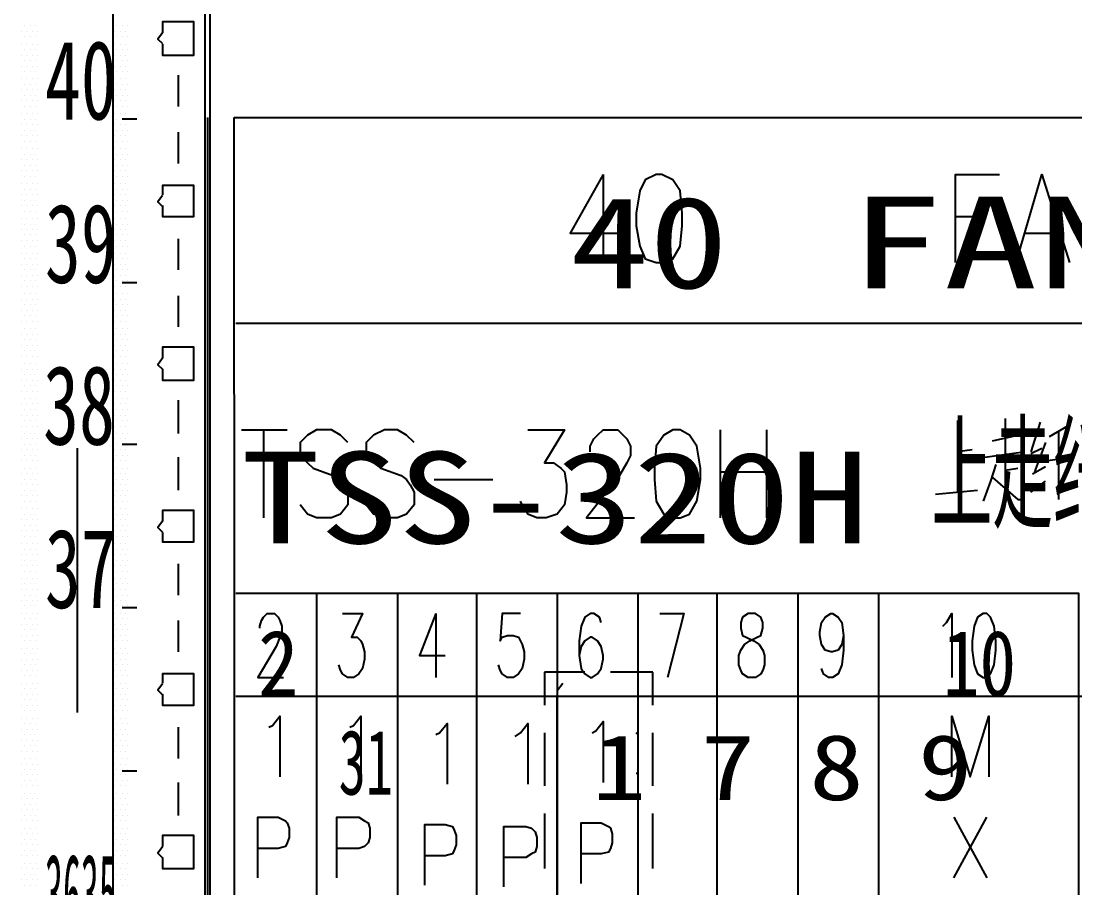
# Model space of a CAD drawing. Header units: metres. Extents: x 17 to 1264, y 17 to 859.
# Drawn here: x 170.5 to 253.1, y 590.2 to 658.2 of the extents above; entities that cross this region are included whole.
import ezdxf

# ---------------------------------------------------------------- set-up
doc = ezdxf.new("R2010")
doc.units = ezdxf.units.M
for name, color, linetype in [('LINES', 7, 'Continuous'), ('POLYLINES', 4, 'Continuous'), ('RECTS', 7, 'Continuous'), ('TEXTS', 3, 'Continuous')]:
    doc.layers.add(name, color=color, linetype=linetype)

msp = doc.modelspace()

# ---------------------------------------------------------------- linework, layer by layer
at = {"layer": 'LINES'}
for p, q in [((185.32, 152.64), (185.32, 755.14)), ((170.49, 657.36), (170.49, 657.36)), ((170.78, 657.79), (170.78, 657.79)), ((170.92, 657.36), (170.92, 657.36)), ((171.21, 657.79), (171.21, 657.79)), ((171.35, 657.36), (171.35, 657.36)), ((171.64, 657.79), (171.64, 657.79)), ((171.79, 657.36), (171.79, 657.36)), ((177.83, 657.36), (177.83, 657.36)), ((177.98, 657.79), (177.98, 657.79)), ((178.27, 657.36), (178.27, 657.36)), ((178.41, 657.79), (178.41, 657.79)), ((178.7, 657.36), (178.7, 657.36)), ((178.84, 657.79), (178.84, 657.79)), ((170.49, 656.35), (170.49, 656.35)), ((170.78, 656.93), (170.78, 656.93)), ((170.92, 656.35), (170.92, 656.35)), ((171.21, 656.93), (171.21, 656.93)), ((171.35, 656.35), (171.35, 656.35)), ((171.64, 656.93), (171.64, 656.93)), ((171.79, 656.35), (171.79, 656.35)), ((177.83, 656.35), (177.83, 656.35)), ((177.98, 656.93), (177.98, 656.93)), ((178.27, 656.35), (178.27, 656.35)), ((178.41, 656.93), (178.41, 656.93)), ((178.7, 656.35), (178.7, 656.35)), ((178.84, 656.93), (178.84, 656.93)), ((170.49, 655.49), (170.49, 655.49)), ((170.78, 655.92), (170.78, 655.92)), ((170.92, 655.49), (170.92, 655.49)), ((171.21, 655.92), (171.21, 655.92)), ((171.35, 655.49), (171.35, 655.49)), ((171.64, 655.92), (171.64, 655.92)), ((171.79, 655.49), (171.79, 655.49)), ((177.83, 655.49), (177.83, 655.49)), ((177.98, 655.92), (177.98, 655.92)), ((178.27, 655.49), (178.27, 655.49)), ((178.41, 655.92), (178.41, 655.92)), ((178.7, 655.49), (178.7, 655.49)), ((178.84, 655.92), (178.84, 655.92)), ((170.78, 655.06), (170.78, 655.06)), ((171.21, 655.06), (171.21, 655.06)), ((171.64, 655.06), (171.64, 655.06)), ((177.98, 655.06), (177.98, 655.06)), ((178.41, 655.06), (178.41, 655.06)), ((178.84, 655.06), (178.84, 655.06)), ((170.49, 654.62), (170.49, 654.62)), ((170.78, 654.19), (170.78, 654.19)), ((170.92, 654.62), (170.92, 654.62)), ((171.21, 654.19), (171.21, 654.19)), ((171.35, 654.62), (171.35, 654.62)), ((171.64, 654.19), (171.64, 654.19)), ((171.79, 654.62), (171.79, 654.62)), ((177.83, 654.62), (177.83, 654.62)), ((177.98, 654.19), (177.98, 654.19)), ((178.27, 654.62), (178.27, 654.62)), ((178.41, 654.19), (178.41, 654.19)), ((178.7, 654.62), (178.7, 654.62)), ((178.84, 654.19), (178.84, 654.19)), ((182.8, 653.9), (182.8, 651.46)), ((170.49, 653.62), (170.49, 653.62)), ((170.78, 653.18), (170.78, 653.18)), ((170.92, 653.62), (170.92, 653.62)), ((171.21, 653.18), (171.21, 653.18)), ((171.35, 653.62), (171.35, 653.62)), ((171.64, 653.18), (171.64, 653.18)), ((171.79, 653.62), (171.79, 653.62)), ((177.83, 653.62), (177.83, 653.62)), ((177.98, 653.18), (177.98, 653.18)), ((178.27, 653.62), (178.27, 653.62)), ((178.41, 653.18), (178.41, 653.18)), ((178.7, 653.62), (178.7, 653.62)), ((178.84, 653.18), (178.84, 653.18)), ((170.49, 652.75), (170.49, 652.75)), ((170.78, 652.32), (170.78, 652.32)), ((170.92, 652.75), (170.92, 652.75)), ((171.21, 652.32), (171.21, 652.32)), ((171.35, 652.75), (171.35, 652.75)), ((171.64, 652.32), (171.64, 652.32)), ((171.79, 652.75), (171.79, 652.75)), ((177.83, 652.75), (177.83, 652.75)), ((177.98, 652.32), (177.98, 652.32)), ((178.27, 652.75), (178.27, 652.75)), ((178.41, 652.32), (178.41, 652.32)), ((178.7, 652.75), (178.7, 652.75)), ((178.84, 652.32), (178.84, 652.32)), ((170.49, 651.89), (170.49, 651.89)), ((170.78, 651.46), (170.78, 651.46)), ((170.92, 651.89), (170.92, 651.89)), ((171.21, 651.46), (171.21, 651.46)), ((171.35, 651.89), (171.35, 651.89)), ((171.64, 651.46), (171.64, 651.46)), ((171.79, 651.89), (171.79, 651.89)), ((177.83, 651.89), (177.83, 651.89)), ((177.98, 651.46), (177.98, 651.46)), ((178.27, 651.89), (178.27, 651.89)), ((178.41, 651.46), (178.41, 651.46)), ((178.7, 651.89), (178.7, 651.89)), ((178.84, 651.46), (178.84, 651.46)), ((170.49, 650.88), (170.49, 650.88)), ((170.92, 650.88), (170.92, 650.88)), ((171.35, 650.88), (171.35, 650.88)), ((171.79, 650.88), (171.79, 650.88)), ((177.83, 650.88), (177.83, 650.88)), ((178.27, 650.88), (178.27, 650.88)), ((178.7, 650.88), (178.7, 650.88)), ((185.11, 650.59), (185.11, 433.58)), ((170.49, 650.02), (170.49, 650.02)), ((170.78, 650.45), (170.78, 650.45)), ((170.92, 650.02), (170.92, 650.02)), ((171.21, 650.45), (171.21, 650.45)), ((171.35, 650.02), (171.35, 650.02)), ((171.64, 650.45), (171.64, 650.45)), ((171.79, 650.02), (171.79, 650.02)), ((177.83, 650.02), (177.83, 650.02)), ((177.98, 650.45), (177.98, 650.45)), ((178.27, 650.02), (178.27, 650.02)), ((178.41, 650.45), (178.41, 650.45)), ((179.56, 650.45), (178.41, 650.45)), ((178.7, 650.02), (178.7, 650.02)), ((178.84, 650.45), (178.84, 650.45)), ((170.49, 649.15), (170.49, 649.15)), ((170.78, 649.58), (170.78, 649.58)), ((170.92, 649.15), (170.92, 649.15)), ((171.21, 649.58), (171.21, 649.58)), ((171.35, 649.15), (171.35, 649.15)), ((171.64, 649.58), (171.64, 649.58)), ((171.79, 649.15), (171.79, 649.15)), ((177.83, 649.15), (177.83, 649.15)), ((177.98, 649.58), (177.98, 649.58)), ((178.27, 649.15), (178.27, 649.15)), ((178.41, 649.58), (178.41, 649.58)), ((178.7, 649.15), (178.7, 649.15)), ((178.84, 649.58), (178.84, 649.58)), ((182.8, 649.44), (182.8, 646.99)), ((170.49, 648.14), (170.49, 648.14)), ((170.78, 648.72), (170.78, 648.72)), ((170.92, 648.14), (170.92, 648.14)), ((171.21, 648.72), (171.21, 648.72)), ((171.35, 648.14), (171.35, 648.14)), ((171.64, 648.72), (171.64, 648.72)), ((171.79, 648.14), (171.79, 648.14)), ((177.83, 648.14), (177.83, 648.14)), ((177.98, 648.72), (177.98, 648.72)), ((178.27, 648.14), (178.27, 648.14)), ((178.41, 648.72), (178.41, 648.72)), ((178.7, 648.14), (178.7, 648.14)), ((178.84, 648.72), (178.84, 648.72)), ((170.49, 647.28), (170.49, 647.28)), ((170.78, 647.71), (170.78, 647.71)), ((170.92, 647.28), (170.92, 647.28)), ((171.21, 647.71), (171.21, 647.71)), ((171.35, 647.28), (171.35, 647.28)), ((171.64, 647.71), (171.64, 647.71)), ((171.79, 647.28), (171.79, 647.28)), ((177.83, 647.28), (177.83, 647.28)), ((177.98, 647.71), (177.98, 647.71)), ((178.27, 647.28), (178.27, 647.28)), ((178.41, 647.71), (178.41, 647.71)), ((178.7, 647.28), (178.7, 647.28)), ((178.84, 647.71), (178.84, 647.71)), ((170.49, 646.42), (170.49, 646.42)), ((170.78, 646.85), (170.78, 646.85)), ((170.92, 646.42), (170.92, 646.42)), ((171.21, 646.85), (171.21, 646.85)), ((171.35, 646.42), (171.35, 646.42)), ((171.64, 646.85), (171.64, 646.85)), ((171.79, 646.42), (171.79, 646.42)), ((177.83, 646.42), (177.83, 646.42)), ((177.98, 646.85), (177.98, 646.85)), ((178.27, 646.42), (178.27, 646.42)), ((178.41, 646.85), (178.41, 646.85)), ((178.7, 646.42), (178.7, 646.42)), ((178.84, 646.85), (178.84, 646.85)), ((170.78, 645.98), (170.78, 645.98)), ((171.21, 645.98), (171.21, 645.98)), ((171.64, 645.98), (171.64, 645.98)), ((177.98, 645.98), (177.98, 645.98)), ((178.41, 645.98), (178.41, 645.98)), ((178.84, 645.98), (178.84, 645.98)), ((216.14, 646.13), (216.14, 639.22)), ((170.49, 645.41), (170.49, 645.41)), ((170.78, 644.98), (170.78, 644.98)), ((170.92, 645.41), (170.92, 645.41)), ((171.21, 644.98), (171.21, 644.98)), ((171.35, 645.41), (171.35, 645.41)), ((171.64, 644.98), (171.64, 644.98)), ((171.79, 645.41), (171.79, 645.41)), ((177.83, 645.41), (177.83, 645.41)), ((177.98, 644.98), (177.98, 644.98)), ((178.27, 645.41), (178.27, 645.41)), ((178.41, 644.98), (178.41, 644.98)), ((178.7, 645.41), (178.7, 645.41)), ((178.84, 644.98), (178.84, 644.98)), ((170.49, 644.54), (170.49, 644.54)), ((170.78, 644.11), (170.78, 644.11)), ((170.92, 644.54), (170.92, 644.54)), ((171.21, 644.11), (171.21, 644.11)), ((171.35, 644.54), (171.35, 644.54)), ((171.64, 644.11), (171.64, 644.11)), ((171.79, 644.54), (171.79, 644.54)), ((177.83, 644.54), (177.83, 644.54)), ((177.98, 644.11), (177.98, 644.11)), ((178.27, 644.54), (178.27, 644.54)), ((178.41, 644.11), (178.41, 644.11)), ((178.7, 644.54), (178.7, 644.54)), ((178.84, 644.11), (178.84, 644.11)), ((170.49, 643.68), (170.49, 643.68)), ((170.78, 643.25), (170.78, 643.25)), ((170.92, 643.68), (170.92, 643.68)), ((171.21, 643.25), (171.21, 643.25)), ((171.35, 643.68), (171.35, 643.68)), ((171.64, 643.25), (171.64, 643.25)), ((171.79, 643.68), (171.79, 643.68)), ((177.83, 643.68), (177.83, 643.68)), ((177.98, 643.25), (177.98, 643.25)), ((178.27, 643.68), (178.27, 643.68)), ((178.41, 643.25), (178.41, 643.25)), ((178.7, 643.68), (178.7, 643.68)), ((178.84, 643.25), (178.84, 643.25)), ((170.49, 642.67), (170.49, 642.67)), ((170.78, 642.24), (170.78, 642.24)), ((170.92, 642.67), (170.92, 642.67)), ((171.21, 642.24), (171.21, 642.24)), ((171.35, 642.67), (171.35, 642.67)), ((171.64, 642.24), (171.64, 642.24)), ((171.79, 642.67), (171.79, 642.67)), ((177.83, 642.67), (177.83, 642.67)), ((177.98, 642.24), (177.98, 642.24)), ((178.27, 642.67), (178.27, 642.67)), ((178.41, 642.24), (178.41, 642.24)), ((178.7, 642.67), (178.7, 642.67)), ((178.84, 642.24), (178.84, 642.24)), ((243.79, 642.82), (245.95, 642.82)), ((170.49, 641.81), (170.49, 641.81)), ((170.92, 641.81), (170.92, 641.81)), ((171.35, 641.81), (171.35, 641.81)), ((171.79, 641.81), (171.79, 641.81)), ((177.83, 641.81), (177.83, 641.81)), ((178.27, 641.81), (178.27, 641.81)), ((178.7, 641.81), (178.7, 641.81)), ((249.26, 641.52), (251.85, 641.52)), ((170.49, 640.94), (170.49, 640.94)), ((170.78, 641.38), (170.78, 641.38)), ((170.92, 640.94), (170.92, 640.94)), ((171.21, 641.38), (171.21, 641.38)), ((171.35, 640.94), (171.35, 640.94)), ((171.64, 641.38), (171.64, 641.38)), ((171.79, 640.94), (171.79, 640.94)), ((177.83, 640.94), (177.83, 640.94)), ((177.98, 641.38), (177.98, 641.38)), ((178.27, 640.94), (178.27, 640.94)), ((178.41, 641.38), (178.41, 641.38)), ((178.7, 640.94), (178.7, 640.94)), ((178.84, 641.38), (178.84, 641.38)), ((182.8, 641.09), (182.8, 638.64)), ((170.49, 639.94), (170.49, 639.94)), ((170.78, 640.51), (170.78, 640.51)), ((170.92, 639.94), (170.92, 639.94)), ((171.21, 640.51), (171.21, 640.51)), ((171.35, 639.94), (171.35, 639.94)), ((171.64, 640.51), (171.64, 640.51)), ((171.79, 639.94), (171.79, 639.94)), ((177.83, 639.94), (177.83, 639.94)), ((177.98, 640.51), (177.98, 640.51)), ((178.27, 639.94), (178.27, 639.94)), ((178.41, 640.51), (178.41, 640.51)), ((178.7, 639.94), (178.7, 639.94)), ((178.84, 640.51), (178.84, 640.51)), ((170.49, 639.07), (170.49, 639.07)), ((170.78, 639.5), (170.78, 639.5)), ((170.92, 639.07), (170.92, 639.07)), ((171.21, 639.5), (171.21, 639.5)), ((171.35, 639.07), (171.35, 639.07)), ((171.64, 639.5), (171.64, 639.5)), ((171.79, 639.07), (171.79, 639.07)), ((177.83, 639.07), (177.83, 639.07)), ((177.98, 639.5), (177.98, 639.5)), ((178.27, 639.07), (178.27, 639.07)), ((178.41, 639.5), (178.41, 639.5)), ((178.7, 639.07), (178.7, 639.07)), ((178.84, 639.5), (178.84, 639.5)), ((170.49, 638.21), (170.49, 638.21)), ((170.78, 638.64), (170.78, 638.64)), ((170.92, 638.21), (170.92, 638.21)), ((171.21, 638.64), (171.21, 638.64)), ((171.35, 638.21), (171.35, 638.21)), ((171.64, 638.64), (171.64, 638.64)), ((171.79, 638.21), (171.79, 638.21)), ((177.83, 638.21), (177.83, 638.21)), ((177.98, 638.64), (177.98, 638.64)), ((178.27, 638.21), (178.27, 638.21)), ((178.41, 638.64), (178.41, 638.64)), ((178.7, 638.21), (178.7, 638.21)), ((178.84, 638.64), (178.84, 638.64)), ((170.49, 637.34), (170.49, 637.34)), ((170.78, 637.78), (170.78, 637.78)), ((170.92, 637.34), (170.92, 637.34)), ((171.21, 637.78), (171.21, 637.78)), ((171.35, 637.34), (171.35, 637.34)), ((171.64, 637.78), (171.64, 637.78)), ((171.79, 637.34), (171.79, 637.34)), ((177.83, 637.34), (177.83, 637.34)), ((177.98, 637.78), (177.98, 637.78)), ((178.27, 637.34), (178.27, 637.34)), ((178.41, 637.78), (178.41, 637.78)), ((179.56, 637.63), (178.41, 637.63)), ((178.7, 637.34), (178.7, 637.34)), ((178.84, 637.78), (178.84, 637.78)), ((170.78, 636.77), (170.78, 636.77)), ((171.21, 636.77), (171.21, 636.77)), ((171.64, 636.77), (171.64, 636.77)), ((177.98, 636.77), (177.98, 636.77)), ((178.41, 636.77), (178.41, 636.77)), ((178.84, 636.77), (178.84, 636.77)), ((182.8, 636.62), (182.8, 634.18)), ((170.49, 636.34), (170.49, 636.34)), ((170.78, 635.9), (170.78, 635.9)), ((170.92, 636.34), (170.92, 636.34)), ((171.21, 635.9), (171.21, 635.9)), ((171.35, 636.34), (171.35, 636.34)), ((171.64, 635.9), (171.64, 635.9)), ((171.79, 636.34), (171.79, 636.34)), ((177.83, 636.34), (177.83, 636.34)), ((177.98, 635.9), (177.98, 635.9)), ((178.27, 636.34), (178.27, 636.34)), ((178.41, 635.9), (178.41, 635.9)), ((178.7, 636.34), (178.7, 636.34)), ((178.84, 635.9), (178.84, 635.9)), ((170.49, 635.47), (170.49, 635.47)), ((170.78, 635.04), (170.78, 635.04)), ((170.92, 635.47), (170.92, 635.47)), ((171.21, 635.04), (171.21, 635.04)), ((171.35, 635.47), (171.35, 635.47)), ((171.64, 635.04), (171.64, 635.04)), ((171.79, 635.47), (171.79, 635.47)), ((177.83, 635.47), (177.83, 635.47)), ((177.98, 635.04), (177.98, 635.04)), ((178.27, 635.47), (178.27, 635.47)), ((178.41, 635.04), (178.41, 635.04)), ((178.7, 635.47), (178.7, 635.47)), ((178.84, 635.04), (178.84, 635.04)), ((170.49, 634.61), (170.49, 634.61)), ((170.78, 634.03), (170.78, 634.03)), ((170.92, 634.61), (170.92, 634.61)), ((171.21, 634.03), (171.21, 634.03)), ((171.35, 634.61), (171.35, 634.61)), ((171.64, 634.03), (171.64, 634.03)), ((171.79, 634.61), (171.79, 634.61)), ((177.83, 634.61), (177.83, 634.61)), ((177.98, 634.03), (177.98, 634.03)), ((178.27, 634.61), (178.27, 634.61)), ((178.41, 634.03), (178.41, 634.03)), ((178.7, 634.61), (178.7, 634.61)), ((178.84, 634.03), (178.84, 634.03)), ((187.34, 634.46), (325.87, 634.46)), ((170.49, 633.6), (170.49, 633.6)), ((170.78, 633.17), (170.78, 633.17)), ((170.92, 633.6), (170.92, 633.6)), ((171.21, 633.17), (171.21, 633.17)), ((171.35, 633.6), (171.35, 633.6)), ((171.64, 633.17), (171.64, 633.17)), ((171.79, 633.6), (171.79, 633.6)), ((177.83, 633.6), (177.83, 633.6)), ((177.98, 633.17), (177.98, 633.17)), ((178.27, 633.6), (178.27, 633.6)), ((178.41, 633.17), (178.41, 633.17)), ((178.7, 633.6), (178.7, 633.6)), ((178.84, 633.17), (178.84, 633.17)), ((170.49, 632.74), (170.49, 632.74)), ((170.92, 632.74), (170.92, 632.74)), ((171.35, 632.74), (171.35, 632.74)), ((171.79, 632.74), (171.79, 632.74)), ((177.83, 632.74), (177.83, 632.74)), ((178.27, 632.74), (178.27, 632.74)), ((178.7, 632.74), (178.7, 632.74)), ((170.49, 631.87), (170.49, 631.87)), ((170.78, 632.3), (170.78, 632.3)), ((170.92, 631.87), (170.92, 631.87)), ((171.21, 632.3), (171.21, 632.3)), ((171.35, 631.87), (171.35, 631.87)), ((171.64, 632.3), (171.64, 632.3)), ((171.79, 631.87), (171.79, 631.87)), ((177.83, 631.87), (177.83, 631.87)), ((177.98, 632.3), (177.98, 632.3)), ((178.27, 631.87), (178.27, 631.87)), ((178.41, 632.3), (178.41, 632.3)), ((178.7, 631.87), (178.7, 631.87)), ((178.84, 632.3), (178.84, 632.3)), ((170.49, 630.86), (170.49, 630.86)), ((170.78, 631.3), (170.78, 631.3)), ((170.92, 630.86), (170.92, 630.86)), ((171.21, 631.3), (171.21, 631.3)), ((171.35, 630.86), (171.35, 630.86)), ((171.64, 631.3), (171.64, 631.3)), ((171.79, 630.86), (171.79, 630.86)), ((177.83, 630.86), (177.83, 630.86)), ((177.98, 631.3), (177.98, 631.3)), ((178.27, 630.86), (178.27, 630.86)), ((178.41, 631.3), (178.41, 631.3)), ((178.7, 630.86), (178.7, 630.86)), ((178.84, 631.3), (178.84, 631.3)), ((170.49, 630), (170.49, 630)), ((170.78, 630.43), (170.78, 630.43)), ((170.92, 630), (170.92, 630)), ((171.21, 630.43), (171.21, 630.43)), ((171.35, 630), (171.35, 630)), ((171.64, 630.43), (171.64, 630.43)), ((171.79, 630), (171.79, 630)), ((177.83, 630), (177.83, 630)), ((177.98, 630.43), (177.98, 630.43)), ((178.27, 630), (178.27, 630)), ((178.41, 630.43), (178.41, 630.43)), ((178.7, 630), (178.7, 630)), ((178.84, 630.43), (178.84, 630.43)), ((170.49, 629.14), (170.49, 629.14)), ((170.78, 629.57), (170.78, 629.57)), ((170.92, 629.14), (170.92, 629.14)), ((171.21, 629.57), (171.21, 629.57)), ((171.35, 629.14), (171.35, 629.14)), ((171.64, 629.57), (171.64, 629.57)), ((171.79, 629.14), (171.79, 629.14)), ((177.83, 629.14), (177.83, 629.14)), ((177.98, 629.57), (177.98, 629.57)), ((178.27, 629.14), (178.27, 629.14)), ((178.41, 629.57), (178.41, 629.57)), ((178.7, 629.14), (178.7, 629.14)), ((178.84, 629.57), (178.84, 629.57)), ((170.78, 628.56), (170.78, 628.56)), ((171.21, 628.56), (171.21, 628.56)), ((171.64, 628.56), (171.64, 628.56)), ((177.98, 628.56), (177.98, 628.56)), ((178.41, 628.56), (178.41, 628.56)), ((178.84, 628.56), (178.84, 628.56)), ((182.8, 628.42), (182.8, 625.82)), ((170.49, 628.13), (170.49, 628.13)), ((170.78, 627.7), (170.78, 627.7)), ((170.92, 628.13), (170.92, 628.13)), ((171.21, 627.7), (171.21, 627.7)), ((171.35, 628.13), (171.35, 628.13)), ((171.64, 627.7), (171.64, 627.7)), ((171.79, 628.13), (171.79, 628.13)), ((177.83, 628.13), (177.83, 628.13)), ((177.98, 627.7), (177.98, 627.7)), ((178.27, 628.13), (178.27, 628.13)), ((178.41, 627.7), (178.41, 627.7)), ((178.7, 628.13), (178.7, 628.13)), ((178.84, 627.7), (178.84, 627.7)), ((170.49, 627.26), (170.49, 627.26)), ((170.78, 626.83), (170.78, 626.83)), ((170.92, 627.26), (170.92, 627.26)), ((171.21, 626.83), (171.21, 626.83)), ((171.35, 627.26), (171.35, 627.26)), ((171.64, 626.83), (171.64, 626.83)), ((171.79, 627.26), (171.79, 627.26)), ((177.83, 627.26), (177.83, 627.26)), ((177.98, 626.83), (177.98, 626.83)), ((178.27, 627.26), (178.27, 627.26)), ((178.41, 626.83), (178.41, 626.83)), ((178.7, 627.26), (178.7, 627.26)), ((178.84, 626.83), (178.84, 626.83)), ((243.93, 626.83), (243.93, 621.22)), ((247.67, 626.98), (247.67, 624.24)), ((250.41, 626.69), (249.69, 624.38)), ((170.49, 626.4), (170.49, 626.4)), ((170.78, 625.82), (170.78, 625.82)), ((170.92, 626.4), (170.92, 626.4)), ((171.21, 625.82), (171.21, 625.82)), ((171.35, 626.4), (171.35, 626.4)), ((171.64, 625.82), (171.64, 625.82)), ((171.79, 626.4), (171.79, 626.4)), ((177.83, 626.4), (177.83, 626.4)), ((177.98, 625.82), (177.98, 625.82)), ((178.27, 626.4), (178.27, 626.4)), ((178.41, 625.82), (178.41, 625.82)), ((178.7, 626.4), (178.7, 626.4)), ((178.84, 625.82), (178.84, 625.82)), ((187.77, 626.11), (191.37, 626.11)), ((189.5, 626.11), (189.5, 619.2)), ((225.35, 619.2), (225.35, 626.11)), ((228.95, 626.11), (228.95, 619.2)), ((252.57, 626.4), (251.13, 625.54)), ((251.85, 625.97), (251.85, 620.64)), ((170.49, 625.39), (170.49, 625.39)), ((170.78, 624.96), (170.78, 624.96)), ((170.92, 625.39), (170.92, 625.39)), ((171.21, 624.96), (171.21, 624.96)), ((171.35, 625.39), (171.35, 625.39)), ((171.64, 624.96), (171.64, 624.96)), ((171.79, 625.39), (171.79, 625.39)), ((177.83, 625.39), (177.83, 625.39)), ((177.98, 624.96), (177.98, 624.96)), ((178.27, 625.39), (178.27, 625.39)), ((178.41, 624.96), (178.41, 624.96)), ((179.56, 624.96), (178.41, 624.96)), ((178.7, 625.39), (178.7, 625.39)), ((178.84, 624.96), (178.84, 624.96)), ((246.67, 625.25), (248.68, 625.68)), ((250.84, 625.1), (249.98, 622.8)), ((170.49, 624.53), (170.49, 624.53)), ((170.78, 624.1), (170.78, 624.1)), ((170.92, 624.53), (170.92, 624.53)), ((171.21, 624.1), (171.21, 624.1)), ((171.35, 624.53), (171.35, 624.53)), ((171.64, 624.1), (171.64, 624.1)), ((171.79, 624.53), (171.79, 624.53)), ((174.88, 624.67), (174.88, 603.94)), ((177.83, 624.53), (177.83, 624.53)), ((177.98, 624.1), (177.98, 624.1)), ((178.27, 624.53), (178.27, 624.53)), ((178.41, 624.1), (178.41, 624.1)), ((178.7, 624.53), (178.7, 624.53)), ((178.84, 624.1), (178.84, 624.1)), ((245.08, 624.53), (243.93, 624.38)), ((246.09, 623.95), (249.11, 624.38)), ((247.67, 624.1), (247.67, 621.65)), ((249.69, 624.24), (250.55, 624.67)), ((170.49, 623.66), (170.49, 623.66)), ((170.92, 623.66), (170.92, 623.66)), ((171.35, 623.66), (171.35, 623.66)), ((171.79, 623.66), (171.79, 623.66)), ((177.83, 623.66), (177.83, 623.66)), ((178.27, 623.66), (178.27, 623.66)), ((178.7, 623.66), (178.7, 623.66)), ((182.8, 623.95), (182.8, 621.36)), ((249.83, 622.66), (250.84, 623.23)), ((250.84, 623.66), (252.86, 623.95)), ((170.49, 622.66), (170.49, 622.66)), ((170.78, 623.09), (170.78, 623.09)), ((170.92, 622.66), (170.92, 622.66)), ((171.21, 623.09), (171.21, 623.09)), ((171.35, 622.66), (171.35, 622.66)), ((171.64, 623.09), (171.64, 623.09)), ((171.79, 622.66), (171.79, 622.66)), ((177.83, 622.66), (177.83, 622.66)), ((177.98, 623.09), (177.98, 623.09)), ((178.27, 622.66), (178.27, 622.66)), ((178.41, 623.09), (178.41, 623.09)), ((178.7, 622.66), (178.7, 622.66)), ((178.84, 623.09), (178.84, 623.09)), ((225.35, 622.8), (228.95, 622.8)), ((247.67, 622.94), (248.68, 623.09)), ((170.49, 621.79), (170.49, 621.79)), ((170.78, 622.22), (170.78, 622.22)), ((170.92, 621.79), (170.92, 621.79)), ((171.21, 622.22), (171.21, 622.22)), ((171.35, 621.79), (171.35, 621.79)), ((171.64, 622.22), (171.64, 622.22)), ((171.79, 621.79), (171.79, 621.79)), ((177.83, 621.79), (177.83, 621.79)), ((177.98, 622.22), (177.98, 622.22)), ((178.27, 621.79), (178.27, 621.79)), ((178.41, 622.22), (178.41, 622.22)), ((178.7, 621.79), (178.7, 621.79)), ((178.84, 622.22), (178.84, 622.22)), ((202.89, 622.22), (207.5, 622.22)), ((249.69, 621.22), (250.84, 622.08)), ((170.49, 620.93), (170.49, 620.93)), ((170.78, 621.36), (170.78, 621.36)), ((170.92, 620.93), (170.92, 620.93)), ((171.21, 621.36), (171.21, 621.36)), ((171.35, 620.93), (171.35, 620.93)), ((171.64, 621.36), (171.64, 621.36)), ((171.79, 620.93), (171.79, 620.93)), ((177.83, 620.93), (177.83, 620.93)), ((177.98, 621.36), (177.98, 621.36)), ((178.27, 620.93), (178.27, 620.93)), ((178.41, 621.36), (178.41, 621.36)), ((178.7, 620.93), (178.7, 620.93)), ((178.84, 621.36), (178.84, 621.36)), ((242.2, 621.07), (245.51, 621.36)), ((170.49, 619.92), (170.49, 619.92)), ((170.78, 620.5), (170.78, 620.5)), ((170.92, 619.92), (170.92, 619.92)), ((171.21, 620.5), (171.21, 620.5)), ((171.35, 619.92), (171.35, 619.92)), ((171.64, 620.5), (171.64, 620.5)), ((171.79, 619.92), (171.79, 619.92)), ((177.83, 619.92), (177.83, 619.92)), ((177.98, 620.5), (177.98, 620.5)), ((178.27, 619.92), (178.27, 619.92)), ((178.41, 620.5), (178.41, 620.5)), ((178.7, 619.92), (178.7, 619.92)), ((178.84, 620.5), (178.84, 620.5)), ((170.78, 619.49), (170.78, 619.49)), ((171.21, 619.49), (171.21, 619.49)), ((171.64, 619.49), (171.64, 619.49)), ((177.98, 619.49), (177.98, 619.49)), ((178.41, 619.49), (178.41, 619.49)), ((178.84, 619.49), (178.84, 619.49)), ((170.49, 619.06), (170.49, 619.06)), ((170.78, 618.62), (170.78, 618.62)), ((170.92, 619.06), (170.92, 619.06)), ((171.21, 618.62), (171.21, 618.62)), ((171.35, 619.06), (171.35, 619.06)), ((171.64, 618.62), (171.64, 618.62)), ((171.79, 619.06), (171.79, 619.06)), ((177.83, 619.06), (177.83, 619.06)), ((177.98, 618.62), (177.98, 618.62)), ((178.27, 619.06), (178.27, 619.06)), ((178.41, 618.62), (178.41, 618.62)), ((178.7, 619.06), (178.7, 619.06)), ((178.84, 618.62), (178.84, 618.62)), ((170.49, 618.19), (170.49, 618.19)), ((170.78, 617.76), (170.78, 617.76)), ((170.92, 618.19), (170.92, 618.19)), ((171.21, 617.76), (171.21, 617.76)), ((171.35, 618.19), (171.35, 618.19)), ((171.64, 617.76), (171.64, 617.76)), ((171.79, 618.19), (171.79, 618.19)), ((177.83, 618.19), (177.83, 618.19)), ((177.98, 617.76), (177.98, 617.76)), ((178.27, 618.19), (178.27, 618.19)), ((178.41, 617.76), (178.41, 617.76)), ((178.7, 618.19), (178.7, 618.19)), ((178.84, 617.76), (178.84, 617.76)), ((170.49, 617.18), (170.49, 617.18)), ((170.78, 616.75), (170.78, 616.75)), ((170.92, 617.18), (170.92, 617.18)), ((171.21, 616.75), (171.21, 616.75)), ((171.35, 617.18), (171.35, 617.18)), ((171.64, 616.75), (171.64, 616.75)), ((171.79, 617.18), (171.79, 617.18)), ((177.83, 617.18), (177.83, 617.18)), ((177.98, 616.75), (177.98, 616.75)), ((178.27, 617.18), (178.27, 617.18)), ((178.41, 616.75), (178.41, 616.75)), ((178.7, 617.18), (178.7, 617.18)), ((178.84, 616.75), (178.84, 616.75)), ((170.49, 616.32), (170.49, 616.32)), ((170.78, 615.89), (170.78, 615.89)), ((170.92, 616.32), (170.92, 616.32)), ((171.21, 615.89), (171.21, 615.89)), ((171.35, 616.32), (171.35, 616.32)), ((171.64, 615.89), (171.64, 615.89)), ((171.79, 616.32), (171.79, 616.32)), ((177.83, 616.32), (177.83, 616.32)), ((177.98, 615.89), (177.98, 615.89)), ((178.27, 616.32), (178.27, 616.32)), ((178.41, 615.89), (178.41, 615.89)), ((178.7, 616.32), (178.7, 616.32)), ((178.84, 615.89), (178.84, 615.89)), ((170.49, 615.46), (170.49, 615.46)), ((170.78, 615.02), (170.78, 615.02)), ((170.92, 615.46), (170.92, 615.46)), ((171.21, 615.02), (171.21, 615.02)), ((171.35, 615.46), (171.35, 615.46)), ((171.64, 615.02), (171.64, 615.02)), ((171.79, 615.46), (171.79, 615.46)), ((177.83, 615.46), (177.83, 615.46)), ((177.98, 615.02), (177.98, 615.02)), ((178.27, 615.46), (178.27, 615.46)), ((178.41, 615.02), (178.41, 615.02)), ((178.7, 615.46), (178.7, 615.46)), ((178.84, 615.02), (178.84, 615.02)), ((182.8, 615.6), (182.8, 613.15)), ((170.49, 614.45), (170.49, 614.45)), ((170.92, 614.45), (170.92, 614.45)), ((171.35, 614.45), (171.35, 614.45)), ((171.79, 614.45), (171.79, 614.45)), ((177.83, 614.45), (177.83, 614.45)), ((178.27, 614.45), (178.27, 614.45)), ((178.7, 614.45), (178.7, 614.45)), ((170.49, 613.58), (170.49, 613.58)), ((170.78, 614.02), (170.78, 614.02)), ((170.92, 613.58), (170.92, 613.58)), ((171.21, 614.02), (171.21, 614.02)), ((171.35, 613.58), (171.35, 613.58)), ((171.64, 614.02), (171.64, 614.02)), ((171.79, 613.58), (171.79, 613.58)), ((177.83, 613.58), (177.83, 613.58)), ((177.98, 614.02), (177.98, 614.02)), ((178.27, 613.58), (178.27, 613.58)), ((178.41, 614.02), (178.41, 614.02)), ((178.7, 613.58), (178.7, 613.58)), ((178.84, 614.02), (178.84, 614.02)), ((170.49, 612.72), (170.49, 612.72)), ((170.78, 613.15), (170.78, 613.15)), ((170.92, 612.72), (170.92, 612.72)), ((171.21, 613.15), (171.21, 613.15)), ((171.35, 612.72), (171.35, 612.72)), ((171.64, 613.15), (171.64, 613.15)), ((171.79, 612.72), (171.79, 612.72)), ((177.83, 612.72), (177.83, 612.72)), ((177.98, 613.15), (177.98, 613.15)), ((178.27, 612.72), (178.27, 612.72)), ((178.41, 613.15), (178.41, 613.15)), ((178.7, 612.72), (178.7, 612.72)), ((178.84, 613.15), (178.84, 613.15)), ((193.67, 613.3), (193.67, 595.44)), ((193.67, 613.3), (200.01, 613.3)), ((200.01, 613.3), (200.01, 595.44)), ((200.01, 613.3), (206.2, 613.3)), ((206.2, 613.3), (206.2, 595.44)), ((206.2, 613.3), (212.54, 613.3)), ((212.54, 613.3), (212.54, 595.44)), ((212.54, 613.3), (218.87, 613.3)), ((218.87, 613.3), (218.87, 595.44)), ((218.87, 613.3), (225.07, 613.3)), ((225.07, 613.3), (225.07, 595.44)), ((225.07, 613.3), (231.4, 613.3)), ((231.4, 613.3), (231.4, 595.44)), ((231.4, 613.3), (237.74, 613.3)), ((237.74, 613.3), (237.74, 595.44)), ((170.49, 611.71), (170.49, 611.71)), ((170.78, 612.29), (170.78, 612.29)), ((170.92, 611.71), (170.92, 611.71)), ((171.21, 612.29), (171.21, 612.29)), ((171.35, 611.71), (171.35, 611.71)), ((171.64, 612.29), (171.64, 612.29)), ((171.79, 611.71), (171.79, 611.71)), ((177.83, 611.71), (177.83, 611.71)), ((177.98, 612.29), (177.98, 612.29)), ((178.27, 611.71), (178.27, 611.71)), ((178.41, 612.29), (178.41, 612.29)), ((179.56, 612.14), (178.41, 612.14)), ((178.7, 611.71), (178.7, 611.71)), ((178.84, 612.29), (178.84, 612.29)), ((203.03, 611.71), (203.03, 606.67)), ((170.49, 610.85), (170.49, 610.85)), ((170.78, 611.28), (170.78, 611.28)), ((170.92, 610.85), (170.92, 610.85)), ((171.21, 611.28), (171.21, 611.28)), ((171.35, 610.85), (171.35, 610.85)), ((171.64, 611.28), (171.64, 611.28)), ((171.79, 610.85), (171.79, 610.85)), ((177.83, 610.85), (177.83, 610.85)), ((177.98, 611.28), (177.98, 611.28)), ((178.27, 610.85), (178.27, 610.85)), ((178.41, 611.28), (178.41, 611.28)), ((178.7, 610.85), (178.7, 610.85)), ((178.84, 611.28), (178.84, 611.28)), ((182.8, 611.14), (182.8, 608.69)), ((170.78, 610.42), (170.78, 610.42)), ((171.21, 610.42), (171.21, 610.42)), ((171.64, 610.42), (171.64, 610.42)), ((177.98, 610.42), (177.98, 610.42)), ((178.41, 610.42), (178.41, 610.42)), ((178.84, 610.42), (178.84, 610.42)), ((170.49, 609.98), (170.49, 609.98)), ((170.78, 609.55), (170.78, 609.55)), ((170.92, 609.98), (170.92, 609.98)), ((171.21, 609.55), (171.21, 609.55)), ((171.35, 609.98), (171.35, 609.98)), ((171.64, 609.55), (171.64, 609.55)), ((171.79, 609.98), (171.79, 609.98)), ((177.83, 609.98), (177.83, 609.98)), ((177.98, 609.55), (177.98, 609.55)), ((178.27, 609.98), (178.27, 609.98)), ((178.41, 609.55), (178.41, 609.55)), ((178.7, 609.98), (178.7, 609.98)), ((178.84, 609.55), (178.84, 609.55)), ((170.49, 608.98), (170.49, 608.98)), ((170.78, 608.54), (170.78, 608.54)), ((170.92, 608.98), (170.92, 608.98)), ((171.21, 608.54), (171.21, 608.54)), ((171.35, 608.98), (171.35, 608.98)), ((171.64, 608.54), (171.64, 608.54)), ((171.79, 608.98), (171.79, 608.98)), ((177.83, 608.98), (177.83, 608.98)), ((177.98, 608.54), (177.98, 608.54)), ((178.27, 608.98), (178.27, 608.98)), ((178.41, 608.54), (178.41, 608.54)), ((178.7, 608.98), (178.7, 608.98)), ((178.84, 608.54), (178.84, 608.54)), ((170.49, 608.11), (170.49, 608.11)), ((170.78, 607.68), (170.78, 607.68)), ((170.92, 608.11), (170.92, 608.11)), ((171.21, 607.68), (171.21, 607.68)), ((171.35, 608.11), (171.35, 608.11)), ((171.64, 607.68), (171.64, 607.68)), ((171.79, 608.11), (171.79, 608.11)), ((177.83, 608.11), (177.83, 608.11)), ((177.98, 607.68), (177.98, 607.68)), ((178.27, 608.11), (178.27, 608.11)), ((178.41, 607.68), (178.41, 607.68)), ((178.7, 608.11), (178.7, 608.11)), ((178.84, 607.68), (178.84, 607.68)), ((170.49, 607.25), (170.49, 607.25)), ((170.78, 606.82), (170.78, 606.82)), ((170.92, 607.25), (170.92, 607.25)), ((171.21, 606.82), (171.21, 606.82)), ((171.35, 607.25), (171.35, 607.25)), ((171.64, 606.82), (171.64, 606.82)), ((171.79, 607.25), (171.79, 607.25)), ((177.83, 607.25), (177.83, 607.25)), ((177.98, 606.82), (177.98, 606.82)), ((178.27, 607.25), (178.27, 607.25)), ((178.41, 606.82), (178.41, 606.82)), ((178.7, 607.25), (178.7, 607.25)), ((178.84, 606.82), (178.84, 606.82)), ((214.7, 607.1), (211.53, 607.1)), ((211.53, 607.1), (211.53, 604.51)), ((220.03, 607.1), (216.71, 607.1)), ((220.03, 604.51), (220.03, 607.1)), ((170.49, 606.24), (170.49, 606.24)), ((170.92, 606.24), (170.92, 606.24)), ((171.35, 606.24), (171.35, 606.24)), ((171.79, 606.24), (171.79, 606.24)), ((177.83, 606.24), (177.83, 606.24)), ((178.27, 606.24), (178.27, 606.24)), ((178.7, 606.24), (178.7, 606.24)), ((212.54, 605.66), (212.97, 606.24)), ((170.49, 605.38), (170.49, 605.38)), ((170.78, 605.81), (170.78, 605.81)), ((170.92, 605.38), (170.92, 605.38)), ((171.21, 605.81), (171.21, 605.81)), ((171.35, 605.38), (171.35, 605.38)), ((171.64, 605.81), (171.64, 605.81)), ((171.79, 605.38), (171.79, 605.38)), ((177.83, 605.38), (177.83, 605.38)), ((177.98, 605.81), (177.98, 605.81)), ((178.27, 605.38), (178.27, 605.38)), ((178.41, 605.81), (178.41, 605.81)), ((178.7, 605.38), (178.7, 605.38)), ((178.84, 605.81), (178.84, 605.81)), ((187.34, 605.23), (325.87, 605.23)), ((170.49, 604.51), (170.49, 604.51)), ((170.78, 604.94), (170.78, 604.94)), ((170.92, 604.51), (170.92, 604.51)), ((171.21, 604.94), (171.21, 604.94)), ((171.35, 604.51), (171.35, 604.51)), ((171.64, 604.94), (171.64, 604.94)), ((171.79, 604.51), (171.79, 604.51)), ((177.83, 604.51), (177.83, 604.51)), ((177.98, 604.94), (177.98, 604.94)), ((178.27, 604.51), (178.27, 604.51)), ((178.41, 604.94), (178.41, 604.94)), ((178.7, 604.51), (178.7, 604.51)), ((178.84, 604.94), (178.84, 604.94)), ((170.49, 603.5), (170.49, 603.5)), ((170.78, 604.08), (170.78, 604.08)), ((170.92, 603.5), (170.92, 603.5)), ((171.21, 604.08), (171.21, 604.08)), ((171.35, 603.5), (171.35, 603.5)), ((171.64, 604.08), (171.64, 604.08)), ((171.79, 603.5), (171.79, 603.5)), ((177.83, 603.5), (177.83, 603.5)), ((177.98, 604.08), (177.98, 604.08)), ((178.27, 603.5), (178.27, 603.5)), ((178.41, 604.08), (178.41, 604.08)), ((178.7, 603.5), (178.7, 603.5)), ((178.84, 604.08), (178.84, 604.08)), ((170.49, 602.64), (170.49, 602.64)), ((170.78, 603.07), (170.78, 603.07)), ((170.92, 602.64), (170.92, 602.64)), ((171.21, 603.07), (171.21, 603.07)), ((171.35, 602.64), (171.35, 602.64)), ((171.64, 603.07), (171.64, 603.07)), ((171.79, 602.64), (171.79, 602.64)), ((177.83, 602.64), (177.83, 602.64)), ((177.98, 603.07), (177.98, 603.07)), ((178.27, 602.64), (178.27, 602.64)), ((178.41, 603.07), (178.41, 603.07)), ((178.7, 602.64), (178.7, 602.64)), ((178.84, 603.07), (178.84, 603.07)), ((182.8, 602.78), (182.8, 600.34)), ((170.49, 601.78), (170.49, 601.78)), ((170.78, 602.21), (170.78, 602.21)), ((170.92, 601.78), (170.92, 601.78)), ((171.21, 602.21), (171.21, 602.21)), ((171.35, 601.78), (171.35, 601.78)), ((171.64, 602.21), (171.64, 602.21)), ((171.79, 601.78), (171.79, 601.78)), ((177.83, 601.78), (177.83, 601.78)), ((177.98, 602.21), (177.98, 602.21)), ((178.27, 601.78), (178.27, 601.78)), ((178.41, 602.21), (178.41, 602.21)), ((178.7, 601.78), (178.7, 601.78)), ((178.84, 602.21), (178.84, 602.21)), ((211.53, 602.35), (211.53, 598.18)), ((218.87, 602.21), (218.73, 602.35)), ((220.03, 598.18), (220.03, 602.35)), ((170.49, 600.91), (170.49, 600.91)), ((170.78, 601.34), (170.78, 601.34)), ((170.92, 600.91), (170.92, 600.91)), ((171.21, 601.34), (171.21, 601.34)), ((171.35, 600.91), (171.35, 600.91)), ((171.64, 601.34), (171.64, 601.34)), ((171.79, 600.91), (171.79, 600.91)), ((177.83, 600.91), (177.83, 600.91)), ((177.98, 601.34), (177.98, 601.34)), ((178.27, 600.91), (178.27, 600.91)), ((178.41, 601.34), (178.41, 601.34)), ((178.7, 600.91), (178.7, 600.91)), ((178.84, 601.34), (178.84, 601.34)), ((170.78, 600.34), (170.78, 600.34)), ((171.21, 600.34), (171.21, 600.34)), ((171.64, 600.34), (171.64, 600.34)), ((177.98, 600.34), (177.98, 600.34)), ((178.41, 600.34), (178.41, 600.34)), ((178.84, 600.34), (178.84, 600.34)), ((170.49, 599.9), (170.49, 599.9)), ((170.78, 599.47), (170.78, 599.47)), ((170.92, 599.9), (170.92, 599.9)), ((171.21, 599.47), (171.21, 599.47)), ((171.35, 599.9), (171.35, 599.9)), ((171.64, 599.47), (171.64, 599.47)), ((171.79, 599.9), (171.79, 599.9)), ((177.83, 599.9), (177.83, 599.9)), ((177.98, 599.47), (177.98, 599.47)), ((178.27, 599.9), (178.27, 599.9)), ((178.41, 599.47), (178.41, 599.47)), ((179.56, 599.33), (178.41, 599.33)), ((178.7, 599.9), (178.7, 599.9)), ((178.84, 599.47), (178.84, 599.47)), ((170.49, 599.04), (170.49, 599.04)), ((170.78, 598.61), (170.78, 598.61)), ((170.92, 599.04), (170.92, 599.04)), ((171.21, 598.61), (171.21, 598.61)), ((171.35, 599.04), (171.35, 599.04)), ((171.64, 598.61), (171.64, 598.61)), ((171.79, 599.04), (171.79, 599.04)), ((177.83, 599.04), (177.83, 599.04)), ((177.98, 598.61), (177.98, 598.61)), ((178.27, 599.04), (178.27, 599.04)), ((178.41, 598.61), (178.41, 598.61)), ((178.7, 599.04), (178.7, 599.04)), ((178.84, 598.61), (178.84, 598.61)), ((182.8, 598.46), (182.8, 595.87)), ((218.73, 599.18), (218.87, 599.18)), ((170.49, 598.18), (170.49, 598.18)), ((170.78, 597.6), (170.78, 597.6)), ((170.92, 598.18), (170.92, 598.18)), ((171.21, 597.6), (171.21, 597.6)), ((171.35, 598.18), (171.35, 598.18)), ((171.64, 597.6), (171.64, 597.6)), ((171.79, 598.18), (171.79, 598.18)), ((177.83, 598.18), (177.83, 598.18)), ((177.98, 597.6), (177.98, 597.6)), ((178.27, 598.18), (178.27, 598.18)), ((178.41, 597.6), (178.41, 597.6)), ((178.7, 598.18), (178.7, 598.18)), ((178.84, 597.6), (178.84, 597.6)), ((170.49, 597.17), (170.49, 597.17)), ((170.92, 597.17), (170.92, 597.17)), ((171.35, 597.17), (171.35, 597.17)), ((171.79, 597.17), (171.79, 597.17)), ((177.83, 597.17), (177.83, 597.17)), ((178.27, 597.17), (178.27, 597.17)), ((178.7, 597.17), (178.7, 597.17)), ((170.49, 596.3), (170.49, 596.3)), ((170.78, 596.74), (170.78, 596.74)), ((170.92, 596.3), (170.92, 596.3)), ((171.21, 596.74), (171.21, 596.74)), ((171.35, 596.3), (171.35, 596.3)), ((171.64, 596.74), (171.64, 596.74)), ((171.79, 596.3), (171.79, 596.3)), ((177.83, 596.3), (177.83, 596.3)), ((177.98, 596.74), (177.98, 596.74)), ((178.27, 596.3), (178.27, 596.3)), ((178.41, 596.74), (178.41, 596.74)), ((178.7, 596.3), (178.7, 596.3)), ((178.84, 596.74), (178.84, 596.74)), ((211.53, 596.02), (211.53, 591.7)), ((220.03, 591.7), (220.03, 596.02)), ((170.49, 595.44), (170.49, 595.44)), ((170.78, 595.87), (170.78, 595.87)), ((170.92, 595.44), (170.92, 595.44)), ((171.21, 595.87), (171.21, 595.87)), ((171.35, 595.44), (171.35, 595.44)), ((171.64, 595.87), (171.64, 595.87)), ((171.79, 595.44), (171.79, 595.44)), ((177.83, 595.44), (177.83, 595.44)), ((177.98, 595.87), (177.98, 595.87)), ((178.27, 595.44), (178.27, 595.44)), ((178.41, 595.87), (178.41, 595.87)), ((178.7, 595.44), (178.7, 595.44)), ((178.84, 595.87), (178.84, 595.87)), ((243.64, 590.98), (246.23, 595.73)), ((243.64, 595.73), (246.23, 590.98)), ((170.49, 594.43), (170.49, 594.43)), ((170.78, 594.86), (170.78, 594.86)), ((170.92, 594.43), (170.92, 594.43)), ((171.21, 594.86), (171.21, 594.86)), ((171.35, 594.43), (171.35, 594.43)), ((171.64, 594.86), (171.64, 594.86)), ((171.79, 594.43), (171.79, 594.43)), ((177.83, 594.43), (177.83, 594.43)), ((177.98, 594.86), (177.98, 594.86)), ((178.27, 594.43), (178.27, 594.43)), ((178.41, 594.86), (178.41, 594.86)), ((178.7, 594.43), (178.7, 594.43)), ((178.84, 594.86), (178.84, 594.86)), ((170.49, 593.57), (170.49, 593.57)), ((170.78, 594), (170.78, 594)), ((170.92, 593.57), (170.92, 593.57)), ((171.21, 594), (171.21, 594)), ((171.35, 593.57), (171.35, 593.57)), ((171.64, 594), (171.64, 594)), ((171.79, 593.57), (171.79, 593.57)), ((177.83, 593.57), (177.83, 593.57)), ((177.98, 594), (177.98, 594)), ((178.27, 593.57), (178.27, 593.57)), ((178.41, 594), (178.41, 594)), ((178.7, 593.57), (178.7, 593.57)), ((178.84, 594), (178.84, 594)), ((170.49, 592.7), (170.49, 592.7)), ((170.78, 593.14), (170.78, 593.14)), ((170.92, 592.7), (170.92, 592.7)), ((171.21, 593.14), (171.21, 593.14)), ((171.35, 592.7), (171.35, 592.7)), ((171.64, 593.14), (171.64, 593.14)), ((171.79, 592.7), (171.79, 592.7)), ((177.83, 592.7), (177.83, 592.7)), ((177.98, 593.14), (177.98, 593.14)), ((178.27, 592.7), (178.27, 592.7)), ((178.41, 593.14), (178.41, 593.14)), ((178.7, 592.7), (178.7, 592.7)), ((178.84, 593.14), (178.84, 593.14)), ((170.78, 592.13), (170.78, 592.13)), ((171.21, 592.13), (171.21, 592.13)), ((171.64, 592.13), (171.64, 592.13)), ((177.98, 592.13), (177.98, 592.13)), ((178.41, 592.13), (178.41, 592.13)), ((178.84, 592.13), (178.84, 592.13)), ((170.49, 591.7), (170.49, 591.7)), ((170.78, 591.26), (170.78, 591.26)), ((170.92, 591.7), (170.92, 591.7)), ((171.21, 591.26), (171.21, 591.26)), ((171.35, 591.7), (171.35, 591.7)), ((171.64, 591.26), (171.64, 591.26)), ((171.79, 591.7), (171.79, 591.7)), ((177.83, 591.7), (177.83, 591.7)), ((177.98, 591.26), (177.98, 591.26)), ((178.27, 591.7), (178.27, 591.7)), ((178.41, 591.26), (178.41, 591.26)), ((178.7, 591.7), (178.7, 591.7)), ((178.84, 591.26), (178.84, 591.26)), ((170.49, 590.83), (170.49, 590.83)), ((170.78, 590.4), (170.78, 590.4)), ((170.92, 590.83), (170.92, 590.83)), ((171.21, 590.4), (171.21, 590.4)), ((171.35, 590.83), (171.35, 590.83)), ((171.64, 590.4), (171.64, 590.4)), ((171.79, 590.83), (171.79, 590.83)), ((177.83, 590.83), (177.83, 590.83)), ((177.98, 590.4), (177.98, 590.4)), ((178.27, 590.83), (178.27, 590.83)), ((178.41, 590.4), (178.41, 590.4)), ((178.7, 590.83), (178.7, 590.83)), ((178.84, 590.4), (178.84, 590.4))]:
    msp.add_line(p, q, dxfattribs=at)
at = {"layer": 'POLYLINES'}
for points in [[(177.69, 755.14), (177.69, 611.42), (177.69, 152.64)], [(184.89, 737.57), (184.89, 596.88), (184.89, 152.64)], [(181.58, 656.35), (181.58, 655.49), (184.03, 655.49), (184.03, 658.08), (181.58, 658.08), (181.58, 657.22)], [(181.57, 657.24), (181.21, 656.74), (181.57, 656.38)], [(187.19, 650.59), (325.87, 650.59), (325.87, 433.58), (187.34, 433.58), (187.19, 650.59)], [(216.14, 646.13), (213.55, 641.52), (217.43, 641.52)], [(220.31, 646.13), (219.45, 645.7), (219.02, 644.83), (218.73, 643.1), (218.73, 642.1), (219.02, 640.51), (219.45, 639.5), (220.31, 639.22), (220.75, 639.22), (221.61, 639.5), (222.19, 640.51), (222.33, 642.1), (222.33, 643.1), (222.19, 644.83), (221.61, 645.7), (220.75, 646.13), (220.31, 646.13)], [(243.79, 639.22), (243.79, 646.13), (247.24, 646.13)], [(248.54, 639.22), (250.55, 646.13), (252.71, 639.22)], [(181.58, 643.68), (181.58, 642.82), (184.03, 642.82), (184.03, 645.26), (181.58, 645.26), (181.58, 644.54)], [(181.57, 644.47), (181.21, 643.97), (181.57, 643.61)], [(181.58, 630.86), (181.58, 630), (184.03, 630), (184.03, 632.59), (181.58, 632.59), (181.58, 631.73)], [(181.57, 631.71), (181.21, 631.21), (181.57, 630.85)], [(196.12, 625.1), (195.55, 625.68), (194.83, 626.11), (193.67, 626.11), (192.95, 625.68), (192.38, 625.1), (192.38, 624.38), (192.67, 623.81), (192.95, 623.52), (193.39, 623.09), (194.97, 622.51), (195.55, 622.22), (195.83, 621.79), (196.12, 621.22), (196.12, 620.21), (195.55, 619.49), (194.83, 619.2), (193.67, 619.2), (192.95, 619.49), (192.38, 620.21)], [(201.31, 625.1), (200.73, 625.68), (200.01, 626.11), (199, 626.11), (198.14, 625.68), (197.56, 625.1), (197.56, 624.38), (197.85, 623.81), (198.14, 623.52), (198.71, 623.09), (200.3, 622.51), (200.73, 622.22), (201.02, 621.79), (201.31, 621.22), (201.31, 620.21), (200.73, 619.49), (200.01, 619.2), (199, 619.2), (198.14, 619.49), (197.56, 620.21)], [(210.23, 626.11), (213.11, 626.11), (211.53, 623.52), (212.25, 623.52), (212.83, 623.09), (213.11, 622.8), (213.26, 621.79), (213.26, 621.22), (213.11, 620.21), (212.54, 619.49), (211.67, 619.2), (210.95, 619.2), (210.23, 619.49), (209.95, 619.92), (209.66, 620.5)], [(215.13, 624.38), (215.13, 624.82), (215.42, 625.39), (215.71, 625.68), (216.14, 626.11), (217.29, 626.11), (217.72, 625.68), (218.01, 625.39), (218.3, 624.82), (218.3, 624.1), (218.01, 623.52), (217.43, 622.51), (214.84, 619.2), (218.59, 619.2)], [(221.61, 626.11), (220.89, 625.68), (220.31, 624.82), (220.17, 623.09), (220.17, 622.22), (220.31, 620.5), (220.89, 619.49), (221.61, 619.2), (222.19, 619.2), (222.91, 619.49), (223.48, 620.5), (223.77, 622.22), (223.77, 623.09), (223.48, 624.82), (222.91, 625.68), (222.19, 626.11), (221.61, 626.11)], [(246.95, 623.38), (246.52, 622.08), (245.95, 620.5)], [(246.67, 622.37), (248.68, 620.64), (249.11, 620.64)], [(181.58, 618.05), (181.58, 617.33), (184.03, 617.33), (184.03, 619.78), (181.58, 619.78), (181.58, 618.91)], [(181.57, 618.94), (181.21, 618.44), (181.57, 618.08)], [(189.21, 610.56), (189.21, 610.7), (189.35, 611.14), (189.5, 611.42), (189.79, 611.71), (190.36, 611.71), (190.65, 611.42), (190.79, 611.14), (190.94, 610.7), (190.94, 610.27), (190.79, 609.84), (190.51, 609.12), (189.07, 606.67), (191.08, 606.67)], [(195.69, 611.71), (197.27, 611.71), (196.41, 609.84), (196.84, 609.84), (197.13, 609.55), (197.27, 609.26), (197.42, 608.69), (197.42, 608.11), (197.27, 607.39), (196.99, 606.96), (196.55, 606.67), (196.12, 606.67), (195.69, 606.96), (195.55, 607.25), (195.4, 607.68)], [(203.03, 611.71), (201.74, 608.4), (203.75, 608.4)], [(209.66, 611.71), (208.22, 611.71), (208.07, 609.55), (208.22, 609.84), (208.65, 609.98), (209.08, 609.98), (209.51, 609.84), (209.8, 609.26), (209.95, 608.69), (209.95, 608.11), (209.8, 607.39), (209.51, 606.96), (209.08, 606.67), (208.65, 606.67), (208.22, 606.96), (208.07, 607.25), (207.93, 607.68)], [(215.99, 610.99), (215.85, 611.42), (215.42, 611.71), (215.13, 611.71), (214.7, 611.42), (214.41, 610.7), (214.27, 609.55), (214.27, 608.4), (214.41, 607.39), (214.7, 606.96), (215.13, 606.67), (215.27, 606.67), (215.71, 606.96), (215.99, 607.39), (216.14, 608.11), (216.14, 608.4), (215.99, 609.12), (215.71, 609.55), (215.27, 609.84), (215.13, 609.84), (214.7, 609.55), (214.41, 609.12), (214.27, 608.4)], [(220.6, 611.71), (222.47, 611.71), (221.18, 606.67)], [(227.51, 611.71), (227.08, 611.42), (226.94, 610.99), (226.94, 610.56), (227.08, 609.98), (227.37, 609.84), (227.95, 609.55), (228.38, 609.26), (228.67, 608.83), (228.81, 608.4), (228.81, 607.68), (228.67, 607.25), (228.52, 606.96), (228.09, 606.67), (227.51, 606.67), (227.08, 606.96), (226.94, 607.25), (226.79, 607.68), (226.79, 608.4), (226.94, 608.83), (227.23, 609.26), (227.66, 609.55), (228.23, 609.84), (228.52, 609.98), (228.67, 610.56), (228.67, 610.99), (228.52, 611.42), (228.09, 611.71), (227.51, 611.71)], [(235, 609.98), (234.86, 609.26), (234.57, 608.83), (234.14, 608.69), (233.99, 608.69), (233.56, 608.83), (233.27, 609.26), (233.13, 609.98), (233.13, 610.27), (233.27, 610.99), (233.56, 611.42), (233.99, 611.71), (234.14, 611.71), (234.57, 611.42), (234.86, 610.99), (235, 609.98), (235, 608.83), (234.86, 607.68), (234.57, 606.96), (234.14, 606.67), (233.85, 606.67), (233.42, 606.96), (233.27, 607.39)], [(242.78, 610.7), (243.07, 610.99), (243.5, 611.71), (243.5, 606.67)], [(245.95, 611.71), (245.51, 611.42), (245.23, 610.7), (245.08, 609.55), (245.08, 608.83), (245.23, 607.68), (245.51, 606.96), (245.95, 606.67), (246.23, 606.67), (246.52, 606.96), (246.81, 607.68), (246.95, 608.83), (246.95, 609.55), (246.81, 610.7), (246.52, 611.42), (246.23, 611.71), (245.95, 611.71)], [(181.58, 605.38), (181.58, 604.51), (184.03, 604.51), (184.03, 606.96), (181.58, 606.96), (181.58, 606.24)], [(181.57, 606.18), (181.21, 605.68), (181.57, 605.32)], [(212.54, 605.23), (212.54, 544.18), (212.54, 605.23)], [(189.93, 602.78), (190.22, 602.93), (190.79, 603.65), (190.79, 598.9)], [(196.27, 602.78), (196.55, 602.93), (197.13, 603.65), (197.13, 598.9)], [(243.5, 598.9), (243.5, 603.65), (244.94, 598.9), (246.38, 603.65), (246.38, 598.9)], [(203.03, 602.21), (203.32, 602.35), (203.9, 603.07), (203.9, 598.32)], [(209.23, 602.06), (209.66, 602.35), (210.23, 603.07), (210.23, 598.32)], [(215.27, 602.35), (215.56, 602.5), (216.14, 603.22), (216.14, 598.46)], [(189.07, 590.98), (189.07, 595.73), (190.65, 595.73), (191.23, 595.44), (191.37, 595.3), (191.51, 594.86), (191.51, 594.14), (191.37, 593.71), (191.23, 593.42), (190.65, 593.28), (189.07, 593.28)], [(195.26, 590.98), (195.26, 595.73), (196.99, 595.73), (197.42, 595.44), (197.71, 595.3), (197.85, 594.86), (197.85, 594.14), (197.71, 593.71), (197.42, 593.42), (196.99, 593.28), (195.26, 593.28)], [(202.17, 590.4), (202.17, 595.15), (203.75, 595.15), (204.33, 595.01), (204.47, 594.72), (204.62, 594.29), (204.62, 593.57), (204.47, 593.14), (204.33, 592.85), (203.75, 592.7), (202.17, 592.7)], [(214.41, 590.54), (214.41, 595.3), (215.99, 595.3), (216.57, 595.01), (216.71, 594.86), (216.86, 594.43), (216.86, 593.71), (216.71, 593.28), (216.57, 592.99), (215.99, 592.85), (214.41, 592.85)], [(181.58, 592.56), (181.58, 591.7), (184.03, 591.7), (184.03, 594.29), (181.58, 594.29), (181.58, 593.42)], [(208.36, 590.26), (208.36, 595.01), (210.09, 595.01), (210.52, 594.86), (210.81, 594.58), (210.95, 594.14), (210.95, 593.42), (210.81, 592.99), (210.52, 592.85), (210.09, 592.56), (208.36, 592.56)], [(181.57, 593.41), (181.21, 592.91), (181.57, 592.55)]]:
    msp.add_lwpolyline(points, dxfattribs=at)
at = {"layer": 'RECTS'}
for points in [[(187.34, 613.3), (193.67, 613.3), (193.67, 474.77), (187.34, 474.77)], [(193.67, 613.3), (200.01, 613.3), (200.01, 474.77), (193.67, 474.77)], [(200.01, 613.3), (206.2, 613.3), (206.2, 474.77), (200.01, 474.77)], [(206.2, 613.3), (212.54, 613.3), (212.54, 474.77), (206.2, 474.77)], [(212.54, 613.3), (218.87, 613.3), (218.87, 474.77), (212.54, 474.77)], [(218.87, 613.3), (225.07, 613.3), (225.07, 474.77), (218.87, 474.77)], [(225.07, 613.3), (231.4, 613.3), (231.4, 474.77), (225.07, 474.77)], [(231.4, 613.3), (237.74, 613.3), (237.74, 474.77), (231.4, 474.77)], [(237.74, 613.3), (253.43, 613.3), (253.43, 474.77), (237.74, 474.77)]]:
    msp.add_lwpolyline(points, dxfattribs=at)

# ---------------------------------------------------------------- texts
at = {"layer": 'TEXTS'}
for s, height, width, p in [('40', 6.21, 0.666667, (172.36, 650.43)), ('40', 7.19, 1.26642, (213.55, 637.2)), ('FANTRAY', 7.19, 1.518597, (235.39, 637.2)), ('39', 6.21, 0.666667, (172.36, 637.62)), ('38', 6.21, 0.666667, (172.22, 624.94)), ('上走纤区', 7.19, 0.509028, (241.91, 619.14)), ('TSS-320H', 7.19, 1.257297, (187.77, 617.19)), ('37', 6.21, 0.666667, (172.36, 612.13)), ('2', 5.17, 0.908729, (189.07, 605.22)), ('10', 5.17, 0.817856, (242.78, 605.22)), ('31', 5.08, 0.617389, (195.4, 597.5)), ('1 7 8 9', 5.15, 1.216451, (215.27, 597.07)), ('3635', 6.21, 0.333333, (172.36, 586.64))]:
    msp.add_text(s, height=height, dxfattribs=dict(at, width=width)).set_placement(p)

doc.saveas('drawing.dxf')
